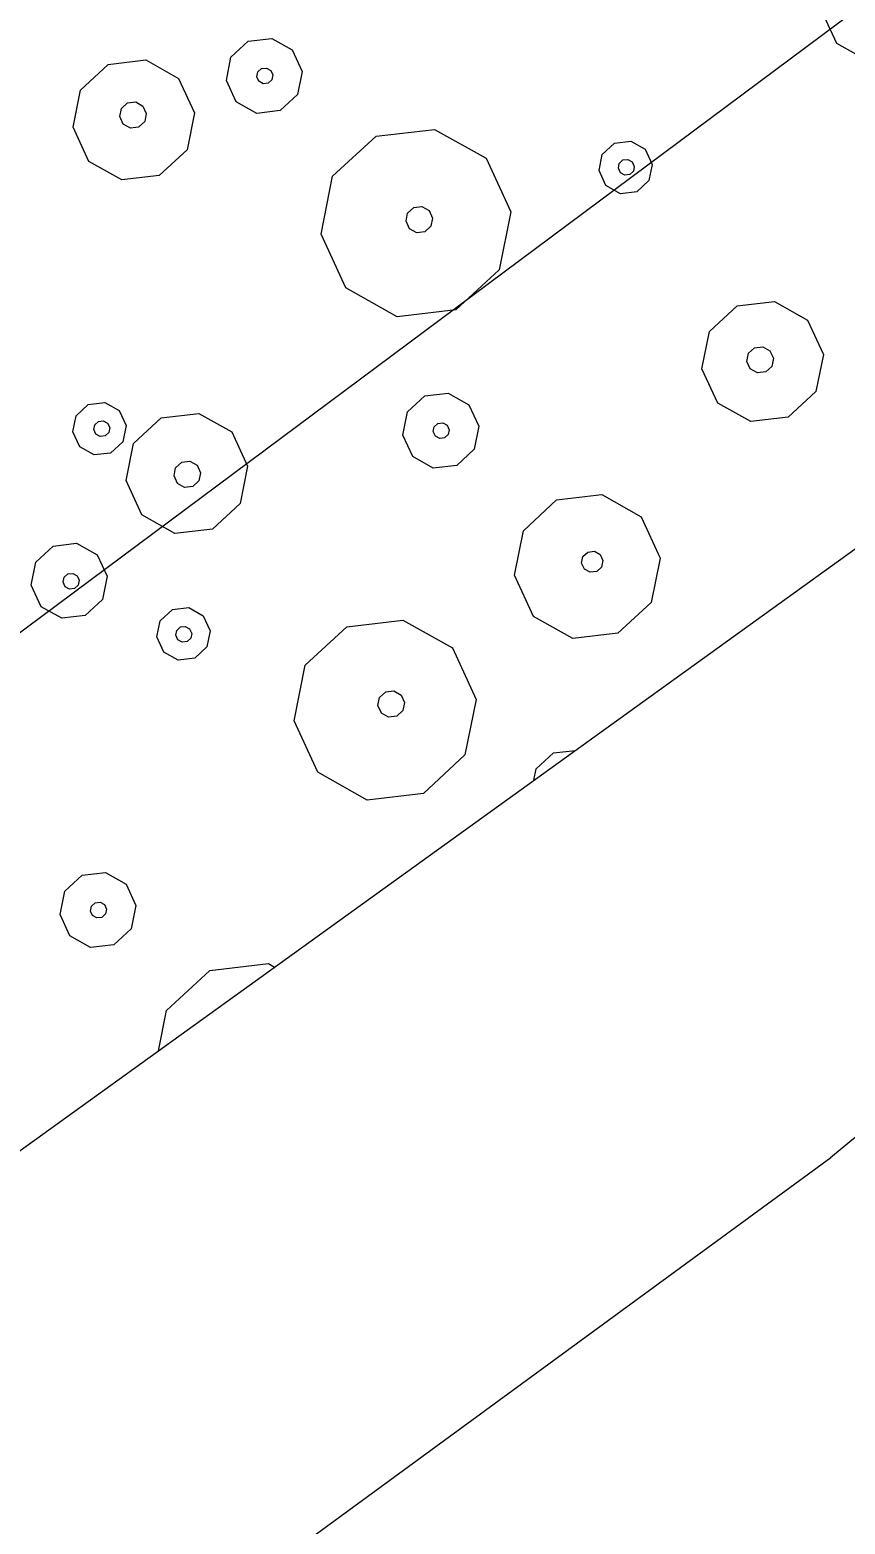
# Model space of a CAD drawing. Header units: metres. Extents: x -2858 to 512, y -1995 to 1252.
# Drawn here: x -923.985 to -922.277, y -902.364 to -899.236 of the extents above; entities that cross this region are included whole.
import ezdxf
from ezdxf.enums import TextEntityAlignment as Align

# ---------------------------------------------------------------- set-up
doc = ezdxf.new("R2010")
doc.units = ezdxf.units.M
for name, color, linetype in [('Calque commun', 7, 'Continuous'), ('Calque7', 7, 'Continuous'), ('Textes', 7, 'Continuous')]:
    doc.layers.add(name, color=color, linetype=linetype)
doc.styles.add('Arial18', font='arial.ttf', dxfattribs={"height": 0.309252})

# ---------------------------------------------------------------- blocks, each defined once
blk = doc.blocks.new('geometrebondepartleger')
at = {"layer": 'Calque7', "color": 1, "linetype": 'Continuous', "lineweight": 9}
blk.add_polyline3d([(141.2008, 124.9129, 79), (146.0805, 124.0046, 79), (151.5015, 122.9015, 79), (157.3363, 121.7891, 79), (165.9825, 119.9858, 79), (155.3815, 121.9588, 79), (170.0435, 119.0562, 79)], dxfattribs=at)
blk = doc.blocks.new('pattern')
at = {"layer": 'Calque commun', "color": 54, "linetype": 'Continuous', "lineweight": 9}
for p, q in [((78.8535, 112.957), (78.8188, 112.9876)), ((78.9027, 112.9523), (78.8535, 112.957)), ((78.9235, 112.9645), (78.9027, 112.9523)), ((78.4004, 112.8513), (78.4822, 112.8996)), ((78.4822, 112.8996), (78.5767, 112.8906)), ((78.5767, 112.8906), (78.6478, 112.8277)), ((77.8548, 112.8217), (77.9229, 112.8619)), ((77.9229, 112.8619), (78.0017, 112.8544)), ((78.0017, 112.8544), (78.061, 112.802)), ((78.3627, 112.7642), (78.4004, 112.8513)), ((77.8233, 112.7491), (77.8548, 112.8217)), ((78.6478, 112.8277), (78.6685, 112.7351)), ((78.878, 112.7614), (78.9802, 112.8217)), ((78.9802, 112.8217), (79.0983, 112.8105)), ((79.5802, 112.806), (79.5769, 112.8207)), ((78.061, 112.802), (78.0782, 112.7248)), ((79.0983, 112.8105), (79.1872, 112.7319)), ((79.6728, 112.7242), (79.5802, 112.806)), ((77.9306, 112.7491), (77.9455, 112.7579)), ((77.9455, 112.7579), (77.9628, 112.7563)), ((77.9628, 112.7563), (77.9757, 112.7448)), ((78.3833, 112.6716), (78.3627, 112.7642)), ((78.4789, 112.7529), (78.4844, 112.7655)), ((78.4844, 112.7655), (78.4963, 112.7726)), ((78.4963, 112.7726), (78.5101, 112.7713)), ((78.5101, 112.7713), (78.5205, 112.7621)), ((78.5205, 112.7621), (78.5235, 112.7486)), ((78.8308, 112.6525), (78.878, 112.7614)), ((79.87, 112.7562), (79.7959, 112.7124)), ((77.8405, 112.6719), (77.8233, 112.7491)), ((77.9238, 112.7333), (77.9306, 112.7491)), ((77.9275, 112.7164), (77.9238, 112.7333)), ((77.9795, 112.728), (77.9726, 112.7121)), ((77.9757, 112.7448), (77.9795, 112.728)), ((78.0782, 112.7248), (78.0467, 112.6523)), ((78.4819, 112.7393), (78.4789, 112.7529)), ((78.4923, 112.7302), (78.4819, 112.7393)), ((78.5061, 112.7289), (78.4923, 112.7302)), ((78.518, 112.7359), (78.5061, 112.7289)), ((78.5235, 112.7486), (78.518, 112.7359)), ((78.6685, 112.7351), (78.6307, 112.648)), ((79.1872, 112.7319), (79.213, 112.6161)), ((79.7959, 112.7124), (79.6728, 112.7242)), ((77.9405, 112.7049), (77.9275, 112.7164)), ((77.9577, 112.7033), (77.9405, 112.7049)), ((77.9726, 112.7121), (77.9577, 112.7033)), ((77.8998, 112.6195), (77.8405, 112.6719)), ((78.4545, 112.6087), (78.3833, 112.6716)), ((78.9829, 112.6542), (78.9978, 112.663)), ((78.9978, 112.663), (79.0151, 112.6613)), ((79.0151, 112.6613), (79.028, 112.6499)), ((78.0467, 112.6523), (77.9786, 112.612)), ((78.6307, 112.648), (78.549, 112.5997)), ((78.8566, 112.5367), (78.8308, 112.6525)), ((78.9761, 112.6383), (78.9829, 112.6542)), ((78.9798, 112.6214), (78.9761, 112.6383)), ((79.0318, 112.633), (79.0249, 112.6171)), ((79.028, 112.6499), (79.0318, 112.633)), ((77.9786, 112.612), (77.8998, 112.6195)), ((78.549, 112.5997), (78.4545, 112.6087)), ((78.9928, 112.61), (78.9798, 112.6214)), ((79.01, 112.6083), (78.9928, 112.61)), ((79.0249, 112.6171), (79.01, 112.6083)), ((79.213, 112.6161), (79.1658, 112.5072)), ((78.9455, 112.4581), (78.8566, 112.5367)), ((79.6748, 112.5185), (79.7174, 112.5436)), ((79.7174, 112.5436), (79.7666, 112.5389)), ((79.7666, 112.5389), (79.8037, 112.5062)), ((77.3256, 112.5247), (77.3514, 112.4088)), ((79.1658, 112.5072), (79.0636, 112.4469)), ((79.6552, 112.4731), (79.6748, 112.5185)), ((79.8037, 112.5062), (79.8145, 112.4579)), ((79.7174, 112.468), (79.7215, 112.4775)), ((79.7215, 112.4775), (79.7304, 112.4828)), ((79.7304, 112.4828), (79.7408, 112.4818)), ((79.7408, 112.4818), (79.7486, 112.4749)), ((79.7486, 112.4749), (79.7508, 112.4648)), ((79.0636, 112.4469), (78.9455, 112.4581)), ((79.6659, 112.4248), (79.6552, 112.4731)), ((79.7196, 112.4578), (79.7174, 112.468)), ((79.7274, 112.451), (79.7196, 112.4578)), ((79.7377, 112.45), (79.7274, 112.451)), ((79.7467, 112.4553), (79.7377, 112.45)), ((79.7508, 112.4648), (79.7467, 112.4553)), ((79.8145, 112.4579), (79.7948, 112.4126)), ((79.703, 112.3921), (79.6659, 112.4248)), ((79.7948, 112.4126), (79.7522, 112.3874)), ((77.3514, 112.4088), (77.3042, 112.3)), ((78.4286, 112.3386), (78.4483, 112.384)), ((78.4483, 112.384), (78.4909, 112.4091)), ((78.4909, 112.4091), (78.5401, 112.4045)), ((78.5401, 112.4045), (78.5772, 112.3717)), ((79.7522, 112.3874), (79.703, 112.3921)), ((78.5772, 112.3717), (78.5879, 112.3235)), ((78.4394, 112.2904), (78.4286, 112.3386)), ((78.4908, 112.3335), (78.495, 112.343)), ((78.4931, 112.3234), (78.4908, 112.3335)), ((78.5009, 112.3165), (78.4931, 112.3234)), ((78.495, 112.343), (78.5039, 112.3483)), ((78.5039, 112.3483), (78.5143, 112.3473)), ((78.5202, 112.3208), (78.5112, 112.3155)), ((78.5143, 112.3473), (78.522, 112.3405)), ((78.5243, 112.3303), (78.5202, 112.3208)), ((78.522, 112.3405), (78.5243, 112.3303)), ((78.5879, 112.3235), (78.5683, 112.2781)), ((77.7838, 112.2574), (77.7976, 112.2892)), ((77.7976, 112.2892), (77.8274, 112.3068)), ((77.8274, 112.3068), (77.8618, 112.3035)), ((77.8618, 112.3035), (77.8878, 112.2806)), ((78.4765, 112.2577), (78.4394, 112.2904)), ((78.5112, 112.3155), (78.5009, 112.3165)), ((77.7913, 112.2236), (77.7838, 112.2574)), ((77.8216, 112.2546), (77.8257, 112.2641)), ((77.8257, 112.2641), (77.8346, 112.2694)), ((77.8346, 112.2694), (77.845, 112.2684)), ((77.845, 112.2684), (77.8528, 112.2615)), ((77.8528, 112.2615), (77.855, 112.2514)), ((77.8878, 112.2806), (77.8953, 112.2468)), ((78.5257, 112.253), (78.4765, 112.2577)), ((78.5683, 112.2781), (78.5257, 112.253)), ((79.1426, 112.2504), (79.1724, 112.268)), ((79.1724, 112.268), (79.2069, 112.2647)), ((79.2069, 112.2647), (79.2328, 112.2418)), ((77.8173, 112.2007), (77.7913, 112.2236)), ((77.8238, 112.2444), (77.8216, 112.2546)), ((77.8316, 112.2376), (77.8238, 112.2444)), ((77.842, 112.2366), (77.8316, 112.2376)), ((77.8509, 112.2419), (77.842, 112.2366)), ((77.855, 112.2514), (77.8509, 112.2419)), ((77.8953, 112.2468), (77.8815, 112.215)), ((79.1289, 112.2187), (79.1426, 112.2504)), ((79.1683, 112.2159), (79.1724, 112.2255)), ((79.1724, 112.2255), (79.1814, 112.2307)), ((79.1814, 112.2307), (79.1917, 112.2298)), ((79.1917, 112.2298), (79.1995, 112.2229)), ((79.2328, 112.2418), (79.2404, 112.2081)), ((77.8517, 112.1974), (77.8173, 112.2007)), ((77.8815, 112.215), (77.8517, 112.1974)), ((78.0693, 112.1348), (78.1757, 112.1977)), ((78.1757, 112.1977), (78.2988, 112.1859)), ((79.1364, 112.1849), (79.1289, 112.2187)), ((79.1706, 112.2058), (79.1683, 112.2159)), ((79.1783, 112.1989), (79.1706, 112.2058)), ((79.1887, 112.1979), (79.1783, 112.1989)), ((79.1976, 112.2032), (79.1887, 112.1979)), ((79.2018, 112.2127), (79.1976, 112.2032)), ((79.1995, 112.2229), (79.2018, 112.2127)), ((79.2404, 112.2081), (79.2266, 112.1763)), ((78.2988, 112.1859), (78.3914, 112.1041)), ((79.1623, 112.162), (79.1364, 112.1849)), ((79.1968, 112.1587), (79.1623, 112.162)), ((79.2266, 112.1763), (79.1968, 112.1587)), ((78.0201, 112.0214), (78.0693, 112.1348)), ((78.3914, 112.1041), (78.4183, 111.9835)), ((78.8339, 112.0794), (78.902, 112.1196)), ((78.902, 112.1196), (78.9808, 112.1121)), ((78.9808, 112.1121), (79.0401, 112.0598)), ((78.8024, 112.0068), (78.8339, 112.0794)), ((79.0401, 112.0598), (79.0573, 111.9825)), ((79.2016, 112.0138), (79.2442, 112.0389)), ((79.2442, 112.0389), (79.2934, 112.0342)), ((78.047, 111.9008), (78.0201, 112.0214)), ((78.1813, 112.0057), (78.1882, 112.0216)), ((78.1851, 111.9888), (78.1813, 112.0057)), ((78.1882, 112.0216), (78.2031, 112.0304)), ((78.2031, 112.0304), (78.2203, 112.0287)), ((78.2203, 112.0287), (78.2333, 112.0173)), ((78.2333, 112.0173), (78.2371, 112.0004)), ((78.8196, 111.9296), (78.8024, 112.0068)), ((78.9027, 111.9991), (78.9096, 112.015)), ((78.9096, 112.015), (78.9245, 112.0238)), ((78.9245, 112.0238), (78.9417, 112.0222)), ((78.9417, 112.0222), (78.9547, 112.0107)), ((78.9547, 112.0107), (78.9584, 111.9938)), ((79.182, 111.9684), (79.2016, 112.0138)), ((79.2934, 112.0342), (79.3305, 112.0015)), ((78.1981, 111.9773), (78.1851, 111.9888)), ((78.2153, 111.9757), (78.1981, 111.9773)), ((78.2302, 111.9845), (78.2153, 111.9757)), ((78.2371, 112.0004), (78.2302, 111.9845)), ((78.4183, 111.9835), (78.3691, 111.8701)), ((78.9064, 111.9822), (78.9027, 111.9991)), ((78.9194, 111.9708), (78.9064, 111.9822)), ((78.9515, 111.9779), (78.9366, 111.9691)), ((78.9584, 111.9938), (78.9515, 111.9779)), ((79.0573, 111.9825), (79.0258, 111.91)), ((79.2429, 111.9662), (79.247, 111.9757)), ((79.247, 111.9757), (79.2559, 111.981)), ((79.2559, 111.981), (79.2663, 111.98)), ((79.2663, 111.98), (79.2741, 111.9731)), ((79.3305, 112.0015), (79.3412, 111.9532)), ((78.9366, 111.9691), (78.9194, 111.9708)), ((79.1927, 111.9201), (79.182, 111.9684)), ((79.2451, 111.9561), (79.2429, 111.9662)), ((79.2529, 111.9492), (79.2451, 111.9561)), ((79.2632, 111.9482), (79.2529, 111.9492)), ((79.2722, 111.9535), (79.2632, 111.9482)), ((79.2763, 111.963), (79.2722, 111.9535)), ((79.2741, 111.9731), (79.2763, 111.963)), ((79.3412, 111.9532), (79.3216, 111.9079)), ((78.8789, 111.8772), (78.8196, 111.9296)), ((79.2298, 111.8874), (79.1927, 111.9201)), ((78.1396, 111.819), (78.047, 111.9008)), ((79.0258, 111.91), (78.9577, 111.8697)), ((79.279, 111.8827), (79.2298, 111.8874)), ((79.3216, 111.9079), (79.279, 111.8827)), ((78.3691, 111.8701), (78.2627, 111.8072)), ((78.9577, 111.8697), (78.8789, 111.8772)), ((78.9402, 111.8329), (78.97, 111.8505)), ((78.97, 111.8505), (79.0045, 111.8472)), ((78.2627, 111.8072), (78.1396, 111.819)), ((78.9265, 111.8012), (78.9402, 111.8329)), ((79.0045, 111.8472), (79.0304, 111.8243)), ((79.0304, 111.8243), (79.038, 111.7905)), ((78.934, 111.7674), (78.9265, 111.8012)), ((78.9621, 111.8008), (78.9662, 111.8103)), ((78.9644, 111.7907), (78.9621, 111.8008)), ((78.9722, 111.7838), (78.9644, 111.7907)), ((78.9662, 111.8103), (78.9752, 111.8156)), ((78.9752, 111.8156), (78.9855, 111.8146)), ((78.9914, 111.7881), (78.9825, 111.7828)), ((78.9855, 111.8146), (78.9933, 111.8077)), ((78.9956, 111.7976), (78.9914, 111.7881)), ((78.9933, 111.8077), (78.9956, 111.7976)), ((79.038, 111.7905), (79.0242, 111.7588)), ((78.9599, 111.7445), (78.934, 111.7674)), ((78.9825, 111.7828), (78.9722, 111.7838)), ((79.0242, 111.7588), (78.9944, 111.7412)), ((78.9944, 111.7412), (78.9599, 111.7445)), ((78.1417, 111.6133), (78.1842, 111.6384)), ((78.1842, 111.6384), (78.2335, 111.6337)), ((78.2335, 111.6337), (78.2705, 111.601)), ((78.122, 111.5679), (78.1417, 111.6133)), ((78.2705, 111.601), (78.2813, 111.5527)), ((78.1328, 111.5196), (78.122, 111.5679)), ((78.1842, 111.5628), (78.1883, 111.5723)), ((78.1883, 111.5723), (78.1973, 111.5776)), ((78.1973, 111.5776), (78.2076, 111.5766)), ((78.2076, 111.5766), (78.2154, 111.5697)), ((78.2154, 111.5697), (78.2176, 111.5596)), ((78.1865, 111.5526), (78.1842, 111.5628)), ((78.1942, 111.5458), (78.1865, 111.5526)), ((78.2046, 111.5448), (78.1942, 111.5458)), ((78.2135, 111.5501), (78.2046, 111.5448)), ((78.2176, 111.5596), (78.2135, 111.5501)), ((78.2813, 111.5527), (78.2616, 111.5074)), ((78.3567, 111.5029), (78.4248, 111.5431)), ((78.4248, 111.5431), (78.5036, 111.5356)), ((78.5036, 111.5356), (78.5629, 111.4833)), ((78.1698, 111.4869), (78.1328, 111.5196)), ((78.2616, 111.5074), (78.219, 111.4822)), ((78.219, 111.4822), (78.1698, 111.4869)), ((78.3253, 111.4303), (78.3567, 111.5029)), ((78.5629, 111.4833), (78.5801, 111.406)), ((78.3425, 111.3531), (78.3253, 111.4303)), ((78.4182, 111.413), (78.4251, 111.4288)), ((78.422, 111.3961), (78.4182, 111.413)), ((78.4251, 111.4288), (78.44, 111.4376)), ((78.44, 111.4376), (78.4573, 111.436)), ((78.4573, 111.436), (78.4702, 111.4245)), ((78.4702, 111.4245), (78.474, 111.4076)), ((78.435, 111.3846), (78.422, 111.3961)), ((78.4522, 111.383), (78.435, 111.3846)), ((78.4671, 111.3918), (78.4522, 111.383)), ((78.474, 111.4076), (78.4671, 111.3918)), ((78.5801, 111.406), (78.5486, 111.3335)), ((78.4018, 111.3008), (78.3425, 111.3531)), ((78.5486, 111.3335), (78.4805, 111.2932)), ((78.4805, 111.2932), (78.4018, 111.3008))]:
    blk.add_line(p, q, dxfattribs=at)
at = {"layer": 'Calque commun', "color": 7, "linetype": 'Continuous', "lineweight": 9}
mesh = blk.add_polyface(dxfattribs=at)
corners = [(70.8497, 113.5412), (53.8349, 19.1692), (74.7282, 106.3237), (76.0435, 113.5984), (74.769, 106.1763), (58.8077, 18.2701), (114.1703, 105.207), (114.1703, 98.5387)]
mesh.append_faces([[corners[k] for k in face] for face in [(3, 4, 6)]], dxfattribs={"vtx0": -1, "vtx1": -1, "color": 7})
mesh.append_faces([[corners[k] for k in face] for face in [(3, 2, 4)]], dxfattribs={"vtx0": -1, "vtx2": -1, "color": 7})
mesh.append_faces([[corners[k] for k in face] for face in [(5, 2, 1)]], dxfattribs={"vtx1": -1, "color": 7})
mesh.append_faces([[corners[k] for k in face] for face in [(0, 1, 2), (3, 0, 2)]], dxfattribs={"vtx1": -1, "vtx2": -1, "color": 7})
mesh.append_faces([[corners[k] for k in face] for face in [(4, 7, 6)]], dxfattribs={"vtx2": -1, "color": 7})

msp = doc.modelspace()

# ---------------------------------------------------------------- linework, layer by layer
at = {"layer": 'Calque commun', "color": 7, "linetype": 'Continuous', "lineweight": 9}
msp.add_line((-922.3072, -901.5973), (-929.6183, -906.9413), dxfattribs=at)
msp.add_arc((-917.8817, -906.9017), 6.9081, 75.14398, 129.83866, dxfattribs=at)

# ---------------------------------------------------------------- block references
at = {"layer": 'Calque commun', "color": 0, "linetype": 'ByBlock', "lineweight": -2, "rotation": 228.1617603435354}
for name, p in [('geometrebondepartleger', (-916.0371, -706.7784)), ('pattern', (-954.4467, -766.6559))]:
    msp.add_blockref(name, p, dxfattribs=at)

# ---------------------------------------------------------------- texts
at = {"layer": 'Textes', "color": 5, "linetype": 'ByBlock', "lineweight": -2, "style": 'Arial18'}
msp.add_text('ACCES PIETONS ET VEHICULES', height=0.471918, rotation=217.6624, dxfattribs=at).set_placement((-922.7683, -908.653), align=Align.TOP_RIGHT)

doc.saveas('drawing.dxf')
